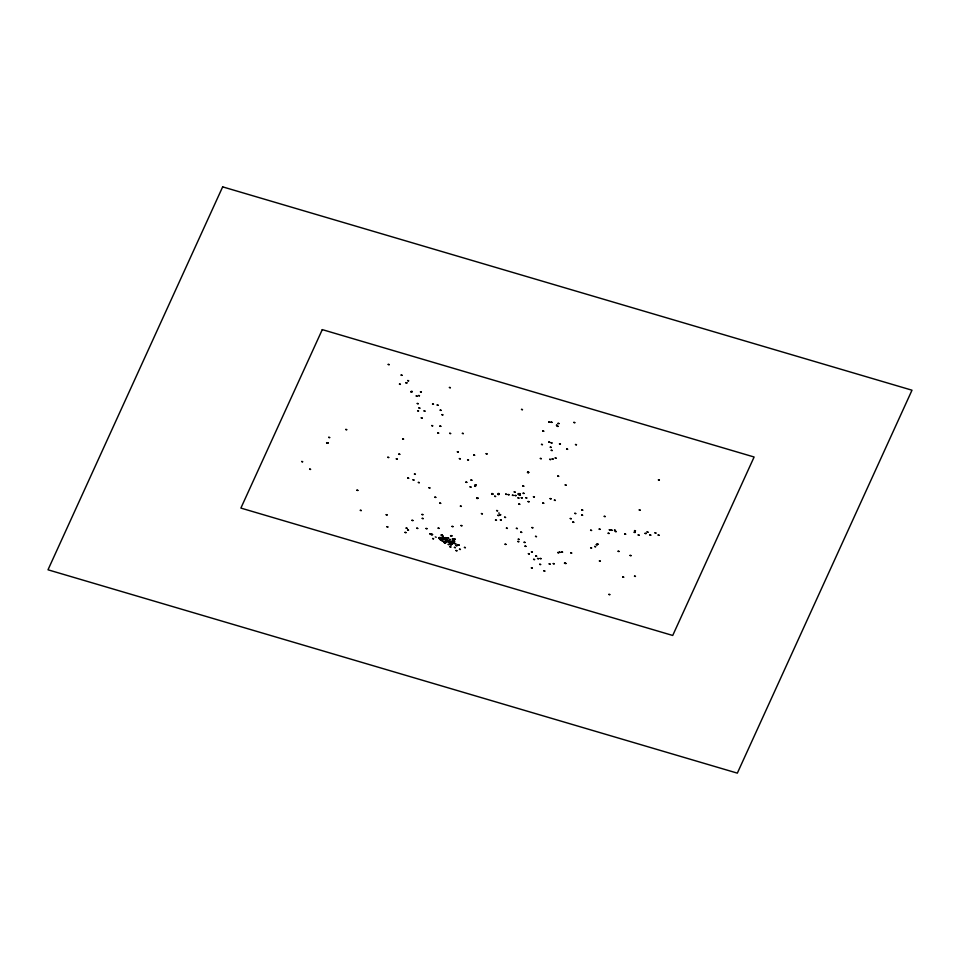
<?xml version="1.0" encoding="UTF-8"?>
<svg xmlns="http://www.w3.org/2000/svg" width="960" height="960" viewBox="0 0 960 960"><rect width="100%" height="100%" fill="white"/><g stroke="black" fill="none" stroke-linecap="round" stroke-linejoin="round"><path stroke-width="1.44" d="M388.224 364.284L389.184 364.536M389.112 364.764L388.188 364.524M401.136 374.928L402.096 375.18M401.964 375.42L401.112 375.18M407.688 380.472L408.648 380.724M399.48 383.952L400.44 384.204M408.576 380.94L407.676 380.724M400.356 384.432L399.456 384.204M405.84 382.572L407.088 382.968M406.128 382.704L406.86 382.8M411.396 391.224L412.356 391.476M410.784 391.656L412.296 391.692M411.696 392.124L410.736 391.86M420.456 391.716L421.416 391.968M421.344 392.196L420.456 391.98M416.244 395.856L417.216 396.108M418.56 395.424L419.52 395.688M417.132 396.324L416.196 396.06M419.388 395.916L418.524 395.664M449.436 387.348L450.396 387.6M450.336 387.816L449.412 387.6M417.264 403.368L418.224 403.62M345.78 429.336L346.74 429.588M418.14 403.836L417.228 403.596M346.668 429.816L345.756 429.588M328.728 437.22L329.688 437.472M329.64 437.688L328.716 437.472M418.932 407.796L419.892 408.048M419.808 408.276L418.872 408.012M432.54 403.86L433.5 404.112M326.604 442.62L327.564 442.872M327.216 442.644L328.176 442.896M433.452 404.328L432.516 404.112M327.156 442.86L328.116 443.112M417.636 410.64L418.596 410.892M418.464 411.132L417.6 410.868M437.196 404.88L438.156 405.144M438.084 405.36L437.16 405.12M424.056 410.784L425.016 411.036M424.944 411.252L424.044 411.036M440.184 410.004L441.156 410.268M441.096 410.472L440.172 410.268M421.284 417.756L422.244 418.008M301.716 461.4L302.676 461.652M422.196 418.224L421.224 417.972M302.544 461.88L301.668 461.604M441.948 414.54L442.908 414.792M442.776 415.032L441.912 414.768M309.648 469.008L310.608 469.26M431.772 425.472L432.732 425.736M310.476 469.5L309.636 469.26M432.6 425.964L431.724 425.712M402.612 438.768L403.572 439.02M439.896 425.94L440.856 426.192M403.5 439.248L402.612 439.044M440.796 426.408L439.872 426.192M437.736 432.768L438.696 433.02M438.564 433.26L437.712 433.02M449.7 433.188L450.66 433.44M450.588 433.668L449.664 433.428M387.816 457.152L388.776 457.404M521.532 409.284L522.492 409.548M388.644 457.644L387.768 457.38M398.832 453.96L399.792 454.212M522.42 409.764L521.496 409.524M399.744 454.428L398.832 454.224M462.396 433.224L463.356 433.476M463.296 433.692L462.372 433.476M396.312 458.724L397.284 458.976M397.2 459.204L396.312 459M457.38 451.692L458.34 451.944M458.268 452.16L457.368 451.944M356.952 490.068L357.912 490.32M357.84 490.536L356.916 490.296M548.784 421.872L549.756 422.124M549.696 422.34L548.772 422.124M551.052 421.992L552.024 422.244M551.94 422.472L551.016 422.22M414.456 473.916L415.416 474.168M415.344 474.384L414.456 474.18M459.408 458.496L460.368 458.748M558.072 423.228L559.032 423.48M407.724 477.9L408.684 478.152M460.284 458.976L459.36 458.724M558.984 423.696L558.06 423.48M408.6 478.38L407.664 478.116M473.688 454.896L474.648 455.148M556.476 425.076L557.448 425.328M474.564 455.364L473.64 455.124M542.784 430.86L543.744 431.112M557.364 425.556L556.44 425.304M557.148 426.012L558.108 426.264M543.684 431.316L542.76 431.112M557.976 426.492L557.088 426.228M467.616 459.66L468.576 459.924M413.052 479.712L414.012 479.964M486.156 453.6L487.116 453.852M468.444 460.152L467.568 459.9M573.864 422.304L574.824 422.556M413.928 480.18L412.992 479.916M487.044 454.068L486.108 453.816M574.776 422.772L573.816 422.52M418.356 482.292L419.316 482.544M419.244 482.772L418.356 482.568M541.512 444.264L542.472 444.516M548.796 441.912L549.768 442.164M360.348 510.18L361.308 510.444M542.4 444.732L541.5 444.516M549.684 442.392L548.76 442.152M361.224 510.66L360.324 510.432M551.064 442.632L552.024 442.884M428.976 487.608L429.936 487.86M551.952 443.112L551.016 442.848M429.864 488.088L428.916 487.824M550.296 447.036L551.256 447.288M559.5 443.772L560.46 444.024M551.196 447.504L550.272 447.288M560.376 444.24L559.476 444.024M551.256 450.156L552.216 450.408M470.964 479.892L471.924 480.144M552.144 450.636L551.208 450.372M465.912 481.98L466.872 482.232M471.84 480.372L470.916 480.12M466.788 482.448L465.912 482.244M575.532 444.42L576.492 444.672M576.408 444.9L575.472 444.636M540.36 458.316L541.332 458.568M566.652 448.896L567.612 449.16M386.196 514.608L387.156 514.86M434.868 497.016L435.828 497.268M541.188 458.808L540.324 458.544M567.54 449.376L566.616 449.136M435.744 497.496L434.868 497.292M387.084 515.076L386.16 514.836M475.212 484.632L476.172 484.884M470.088 486.744L471.048 486.996M476.1 485.112L475.176 484.872M470.964 487.224L470.028 486.96M474.612 485.94L475.584 486.204M549.72 459.216L550.68 459.468M552.216 458.7L553.176 458.952M475.5 486.42L474.576 486.18M555.204 457.836L556.164 458.088M550.608 459.696L549.66 459.432M553.044 459.192L552.156 458.916M556.08 458.304L555.168 458.064M439.74 502.956L440.7 503.208M440.64 503.424L439.716 503.208M527.856 471.972L528.816 472.224M527.484 472.32L528.756 472.44M528.396 472.788L527.472 472.572M386.928 526.632L387.888 526.884M421.992 514.308L422.952 514.56M387.84 527.1L386.892 526.86M422.82 514.8L421.968 514.56M411.996 520.2L412.956 520.452M412.884 520.668L411.948 520.404M477.18 497.844L478.14 498.096M476.652 498.108L478.092 498.312M422.244 518.244L423.204 518.496M477.54 498.576L476.616 498.336M491.892 493.464L492.852 493.716M423.132 518.724L422.196 518.46M491.808 493.944L492.792 493.932M460.416 505.992L461.376 506.244M492.684 494.412L491.772 494.172M461.328 506.46L460.38 506.22M498.336 493.404L499.296 493.668M497.916 494.172L498.876 494.424M499.164 493.896L498.312 493.656M406.14 527.952L407.1 528.204M522.828 485.844L523.788 486.096M494.64 496.128L495.6 496.38M498.744 494.664L497.88 494.4M407.04 528.42L406.116 528.204M523.728 486.3L522.78 486.072M495.54 496.596L494.616 496.38M505.644 493.992L506.604 494.256M407.604 529.824L408.564 530.076M506.532 494.472L505.668 494.292M557.748 475.92L558.708 476.172M514.236 491.784L515.196 492.036M408.432 530.316L407.568 530.052M508.116 494.424L509.076 494.676M515.064 492.276L514.2 492.024M558.576 476.412L557.724 476.172M405.06 532.26L406.02 532.512M416.808 528.06L417.78 528.312M508.944 494.916L508.08 494.664M405.888 532.752L405.024 532.488M417.696 528.54L416.772 528.3M512.4 495.06L513.36 495.312M518.796 493.464L519.756 493.716M513.312 495.528L512.4 495.324M518.052 493.896L520.26 494.364M519.084 493.74L520.32 494.148M515.1 495.3L516.06 495.552M519.708 493.932L520.116 494.004M518.94 494.376L518.016 494.136M515.976 495.78L515.04 495.516M519.996 494.208L519.312 494.136M523.14 493.08L524.1 493.332M426.036 528.348L427.008 528.6M519.132 494.82L520.104 495.072M524.052 493.548L523.128 493.332M426.924 528.816L426.024 528.6M520.02 495.3L519.12 495.072M518.004 497.748L518.976 498M518.892 498.216L517.968 497.976M521.28 497.604L522.24 497.856M438.156 528L439.116 528.252M522.108 498.096L521.256 497.856M439.032 528.468L438.096 528.204M481.464 513.48L482.424 513.732M525.852 497.64L526.812 497.892M482.34 513.96L481.416 513.72M526.728 498.108L525.804 497.868M565.236 484.812L566.196 485.064M429.9 533.664L430.86 533.916M533.472 496.632L534.444 496.884M430.296 534.012L432 534.54M452.064 526.272L453.024 526.524M431.064 533.964L432.024 534.216M566.064 485.292L565.188 485.016M496.644 510.444L497.604 510.696M431.016 534.204L432.624 534.528M534.384 497.1L533.436 496.86M431.604 534.828L431.196 534.48M452.94 526.74L452.016 526.5M497.52 510.924L496.584 510.66M432.552 534.756L431.976 534.528M518.82 503.916L519.78 504.168M460.992 525.396L461.952 525.648M519.696 504.384L518.76 504.12M528.096 501.408L529.056 501.66M461.82 525.888L460.956 525.636M528.996 501.876L528.072 501.66M498.648 513.072L499.26 513.06M435.252 536.904L436.224 537.252M432.648 538.428L433.608 538.68M497.904 515.172L498.864 515.424M499.728 514.464L500.688 514.716M442.344 535.452L441.24 535.116M433.476 538.92L432.624 538.68M442.2 535.764L443.16 536.016M500.628 514.932L499.704 514.716M498.732 515.664L497.88 515.424M439.104 537.588L440.652 537.864M439.74 537.396L440.7 537.648M443.076 536.244L442.176 536.016M438.72 537.984L440.016 538.056M442.512 537.168L443.472 537.42M438.672 538.2L440.196 538.752M550.116 498.48L551.076 498.732M441.66 538.296L443.304 538.5M442.536 538.008L444.516 539.196M443.4 537.636L442.512 537.432M440.064 538.992L439.188 538.716M551.028 498.948L550.08 498.72M443.424 538.164L444.384 538.416M445.2 537.564L446.16 537.828M450.588 535.632L451.944 536.004M451.044 535.536L452.004 535.788M440.244 539.604L442.512 540.42M442.572 538.836L443.352 539.016M495.54 519.9L496.5 520.164M542.784 502.896L543.744 503.148M441.396 539.604L442.356 539.856M443.46 538.824L444.192 538.92M446.076 538.044L445.176 537.828M447.6 537.684L448.572 537.936M451.464 536.112L450.552 535.872M504.612 517.068L505.572 517.332M441.12 540.072L440.268 539.892M442.776 539.448L441.924 539.256M443.376 539.34L442.572 539.184M441.552 540.168L442.308 540.072M445.356 538.872L446.316 539.124M496.44 520.368L495.48 520.116M543.684 503.364L542.76 503.148M448.488 538.152L447.588 537.936M505.5 517.548L504.612 517.344M554.4 500.028L555.36 500.28M442.44 540.648L441.516 540.408M445.308 539.616L444.384 539.04L445.104 538.992M446.232 539.34L444.612 539.28M500.388 519.768L501.348 520.02M442.296 540.936L443.256 541.188M445.224 539.904L446.184 540.156M445.5 539.748L446.46 540M555.288 500.508L554.376 500.28M501.264 520.236L500.412 520.056M446.388 540.228L445.212 540.156M446.796 539.892L447.756 540.144M443.172 541.416L442.272 541.188M447.312 539.964L448.272 540.216M449.52 539.316L450.48 539.568M452.376 538.908L453.336 539.16M450.408 539.796L449.472 539.532M443.988 542.328L444.948 542.58M445.836 541.56L446.796 541.824M444.54 542.304L446.076 542.592M445.176 542.124L446.136 542.376M448.38 540.924L449.988 541.188M454.26 538.812L455.22 539.064M444.696 542.4L445.716 542.616L444.852 542.28M453.252 539.376L452.316 539.112M448.356 541.428L449.28 541.392M444.864 542.796L443.964 542.58M446.928 542.016L446.124 541.872M445.368 542.796L444.648 542.652M455.088 539.292L454.212 539.028M448.344 541.884L449.316 542.148M449.268 541.896L449.004 541.788M452.364 540.576L453.324 540.828M449.076 541.8L450.552 542.28M449.232 542.364L448.308 542.124M451.524 541.524L452.484 541.776M452.28 543.12L449.628 542.28M453.252 541.044L452.316 540.78M453.744 540.84L454.704 541.092M450.012 542.748L451.404 543.036M453.204 541.572L454.176 541.824M451.92 542.292L452.88 542.544M452.4 542.004L451.524 541.8M454.632 541.32L453.708 541.08M448.236 544.224L449.196 544.488M454.032 542.064L453.168 541.8M450.924 543.636L452.496 543.84M452.808 542.772L451.872 542.508M450.276 543.816L452.448 544.056M452.22 543.336L451.596 543.288L452.64 543.54M451.536 543.588L452.58 543.756M449.064 544.716L448.224 544.476M453.696 543.048L454.656 543.3M450.36 544.524L451.32 544.776M451.152 544.284L450.216 544.02M454.596 543.516L453.672 543.3M454.836 543.384L455.796 543.636M451.188 545.004L450.324 544.752M455.664 543.876L454.8 543.624M449.94 546.636L450.9 546.888M457.38 544.56L458.34 544.812M450.852 547.104L449.916 546.888M456.06 545.364L457.02 545.616M458.256 544.728L459.216 544.98M456.888 545.856L456.036 545.616M459.144 545.208L457.356 544.812M506.46 528L507.42 528.252M454.44 547.26L455.4 547.512M507.288 528.492L506.412 528.216M455.34 547.728L454.416 547.512M516.408 528.204L517.38 528.456M459.492 549.072L460.452 549.324M464.46 547.296L465.42 547.548M456.012 550.416L456.972 550.668M517.32 528.672L516.372 528.432M456.888 550.884L456.012 550.68M460.32 549.552L459.468 549.324M465.288 547.788L464.424 547.524M658.452 479.784L659.412 480.036M659.328 480.264L658.404 480.024M531.924 527.436L532.884 527.688M581.772 509.808L582.732 510.06M520.764 531.984L521.724 532.248M532.812 527.916L531.912 527.688M574.824 513.216L575.784 513.468M582.684 510.276L581.748 510.06M521.652 532.464L520.704 532.2M575.7 513.696L574.8 513.468M570.288 518.376L571.248 518.628M581.64 514.896L582.6 515.148M571.164 518.856L570.24 518.604M582.54 515.364L581.616 515.148M518.28 539.088L519.24 539.34M505.08 544.068L506.04 544.32M519.108 539.58L518.244 539.328M505.908 544.548L505.056 544.32M517.872 541.344L518.832 541.596M572.832 521.928L573.792 522.18M518.7 541.824L517.824 541.572M535.56 536.256L536.52 536.508M573.708 522.408L572.772 522.144M536.388 536.748L535.5 536.472M524.136 542.124L525.096 542.376M524.964 542.604L524.112 542.376M604.26 516.204L605.232 516.456M605.1 516.696L604.224 516.444M525.024 546.012L525.996 546.264M525.852 546.492L524.976 546.216M639.276 509.832L640.236 510.096M640.164 510.312L639.216 510.048M590.628 530.088L591.588 530.34M531.468 551.796L532.428 552.048M591.528 530.556L590.592 530.316M528.408 553.584L529.368 553.836M532.356 552.276L531.432 552.036M529.284 554.064L528.36 553.812M599.196 528.96L600.168 529.212M600.084 529.44L599.16 529.188M535.704 555.84L536.676 556.092M609.324 529.68L610.284 529.932M536.544 556.332L535.668 556.068M610.152 530.16L609.312 529.932M611.136 529.896L612.096 530.148M611.964 530.388L611.1 530.124M533.628 559.212L534.588 559.464M614.484 530.04L615.444 530.292M537.564 558.372L538.524 558.624M534.528 559.68L533.58 559.452M608.172 533.088L609.144 533.352M615.396 530.508L614.46 530.292M538.44 558.852L537.516 558.6M540.108 558.336L541.068 558.588M609.084 533.556L608.124 533.304M615.228 531.264L616.188 531.516M557.772 552.408L558.732 552.66M559.26 551.976L560.22 552.228M540.984 558.816L540.06 558.564M616.128 531.732L615.204 531.516M558.6 552.9L557.748 552.66M560.088 552.468L559.224 552.216M561.648 551.844L562.608 552.096M562.476 552.336L561.588 552.06M570.744 552.708L571.704 552.96M539.7 564.156L540.66 564.42M597.12 543.84L598.092 544.092M624.708 533.844L625.668 534.096M531.42 567.78L532.38 568.032M571.62 553.188L570.72 552.96M634.548 530.532L635.508 530.784M540.588 564.636L539.7 564.432M596.292 544.488L597.252 544.74M598.008 544.32L597.072 544.056M625.584 534.324L624.648 534.06M532.308 568.26L531.372 567.996M597.12 544.968L596.244 544.716M635.376 531.024L634.512 530.772M590.676 547.656L591.636 547.908M594.684 546.36L595.644 546.612M634.176 532.092L635.136 532.344M591.552 548.124L590.616 547.872M635.064 532.572L634.128 532.308M549.18 563.748L550.14 564M595.584 546.828L594.66 546.612M550.08 564.216L549.156 564M553.272 563.472L554.232 563.724M554.1 563.964L553.224 563.7M638.196 534.816L639.156 535.068M647.076 531.84L648.036 532.092M639.084 535.296L638.16 535.056M645.072 533.22L646.032 533.472M647.952 532.32L647.016 532.056M564.492 562.98L565.452 563.232M645.984 533.688L645.036 533.46M543.876 570.72L544.848 570.972M565.032 563.136L565.992 563.388M565.32 563.46L565.944 563.604M544.764 571.2L543.864 570.972M655.008 532.716L655.968 532.968M649.812 534.804L650.784 535.056M655.884 533.184L654.972 532.944M650.724 535.272L649.812 535.08M658.176 534.9L659.136 535.152M659.052 535.38L658.116 535.116M618.132 551.112L619.092 551.364M619.008 551.58L618.072 551.328M599.424 560.82L600.384 561.072M600.312 561.3L599.4 561.072M630.096 555.288L631.056 555.54M630.996 555.756L630.048 555.528M622.728 576.828L623.688 577.08M623.628 577.296L622.704 577.08M634.512 576.012L635.472 576.264M635.388 576.492L634.512 576.288M608.904 594.264L609.864 594.516M609.732 594.756L608.88 594.516M441.996 534.972L441.336 534.888L442.236 535.128M431.088 534.504L429.888 533.916M441.528 534.864L442.284 535.128M449.544 542.256L448.704 542.064M450.012 543.012L450.48 542.82M442.632 538.824L441.612 538.524M327.372 443.112L326.592 442.872M444.732 538.932L445.032 539.148M446.052 540.24L445.5 540.024M448.932 541.416L448.356 541.188M565.08 563.448L564.468 563.232M441.936 535.452L441.276 535.152L441.816 535.428M528.444 472.572L527.832 472.224M443.484 539.124L444.048 539.328L443.16 538.944M406.008 382.956L405.816 382.824M439.68 538.236L439.056 537.804M491.868 493.716L492.768 494.196M447.3 540.216L446.76 540.132M222.66 186.864L48 569.796L737.34 773.136L912 390.204L222.66 186.864M322.284 329.616L240.888 508.08L672.72 635.46L754.116 457.008L322.284 329.616"/></g></svg>
